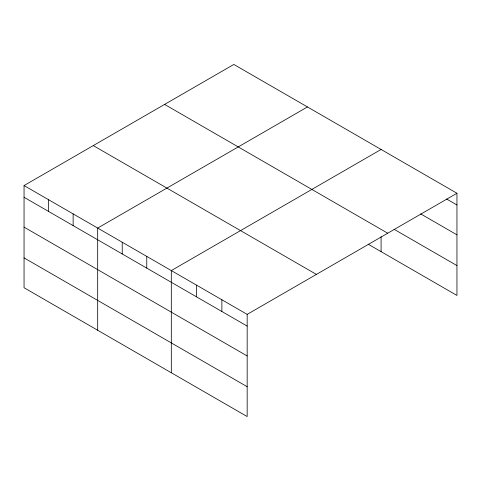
<?xml version="1.0" encoding="UTF-8"?>
<svg xmlns="http://www.w3.org/2000/svg" width="481" height="481" viewBox="0 0 481 481"><rect width="100%" height="100%" fill="white"/><g stroke="black" fill="none" stroke-linecap="round" stroke-linejoin="round"><path stroke-width="0.72" d="M24.05 185.558L247.168 314.376L247.168 416.558L24.05 287.74L24.05 185.558L233.832 64.442L456.95 193.26L456.95 295.442L368.169 244.186M307.461 106.95L97.679 228.066L97.679 330.249M381.09 149.459L171.308 270.575L171.308 372.757M247.168 314.376L456.95 193.26M446.578 198.984L456.95 204.972M420.641 213.865L456.95 234.83M394.059 229.275L456.95 265.59M164.604 104.413L387.722 233.225M93.278 145.593L316.396 274.404M24.05 197.276L247.168 326.088M24.05 227.128L247.168 355.946M24.05 257.888L247.168 386.706M381.09 236.718L381.09 251.641M221.879 299.777L221.879 311.49M196.597 285.179L196.597 296.891M146.765 256.409L146.765 268.121M122.222 242.238L122.222 253.956M73.136 213.901L73.136 225.613M48.593 199.729L48.593 211.442"/></g></svg>
